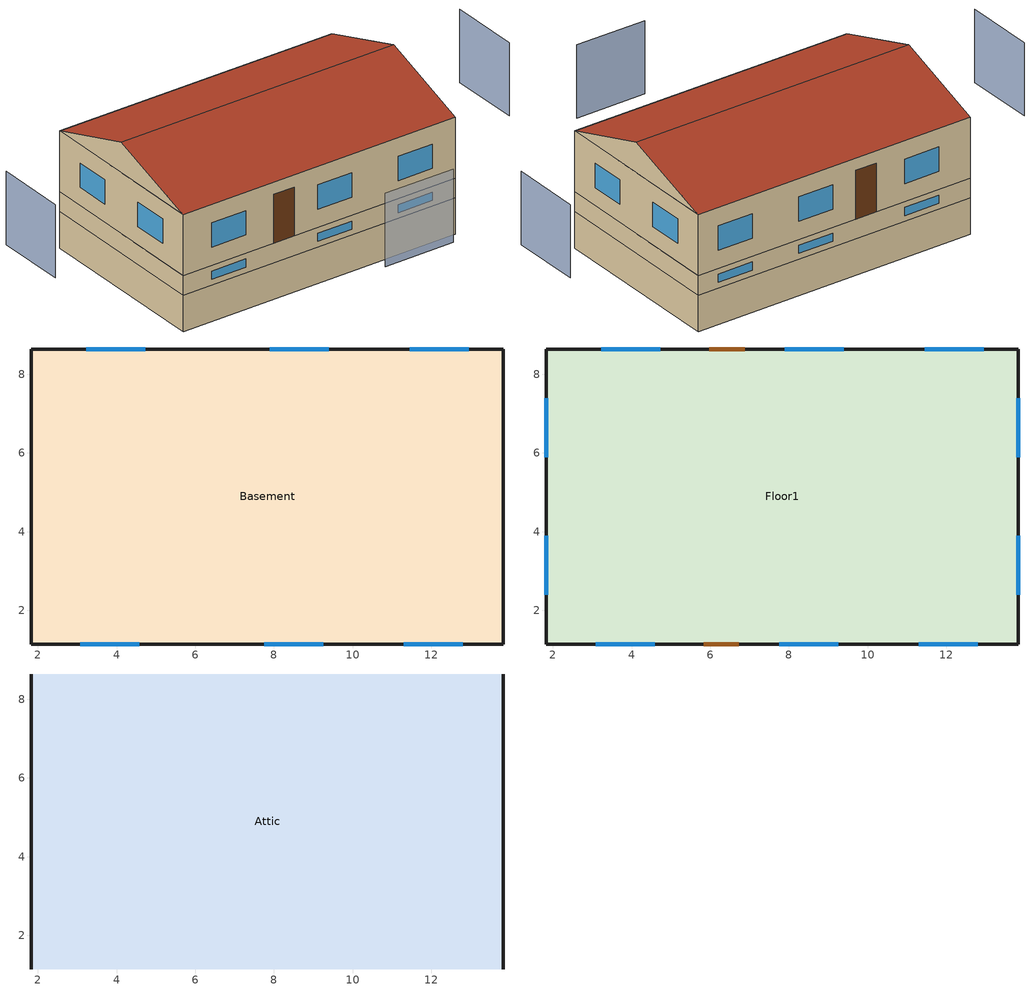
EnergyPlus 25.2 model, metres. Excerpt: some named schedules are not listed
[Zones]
Basement
 floor foundation (SFD_BasementFloor): 13.83,8.64 13.83,1.14 1.83,1.14 1.83,8.64 z-1.5
 wall outside (Surface 13 c tbd): 1.83,8.64 1.83,1.14 z0:0.8
 wall outside (Surface 14 c tbd): 13.83,8.64 1.83,8.64 z0:0.8
 wall outside (Surface 15 c tbd): 13.83,1.14 13.83,8.64 z0:0.8
 wall outside (Surface 17 c tbd): 1.83,1.14 13.83,1.14 z0:0.8
 wall foundation (SFD_pre1945_BasementWall 1): 1.83,1.14 13.83,1.14 13.83,8.64 1.83,8.64 1.83,1.14 z-1.5:0
 window (SFD_Window_old-construction): 9.4,8.64 7.9,8.64 / 7.75,1.14 9.25,1.14 z0.23:0.56; 12.95,8.64 11.45,8.64 / 4.72,8.64 3.22,8.64 / 3.08,1.14 4.58,1.14 z0.23:0.57; 11.3,1.14 12.8,1.14 z0.24:0.57
Floor1
 floor to Basement (SFD_IntFloor 1): 13.83,8.64 13.83,1.14 1.83,1.14 1.83,8.64 z0.8
 wall outside (Surface 10 c tbd): 1.83,1.14 13.83,1.14 z0.8:3.3
 wall outside (Surface 11 c tbd): 13.83,1.14 13.83,8.64 z0.8:3.3
 wall outside (Surface 12 c tbd): 1.83,8.64 1.83,1.14 z0.8:3.3
 wall outside (Surface 8 c tbd): 13.83,8.64 1.83,8.64 z0.8:3.3
 window (SFD_Window_old-construction): 3.08,1.14 4.58,1.14 / 7.75,1.14 9.25,1.14 / 11.3,1.14 12.8,1.14 / 13.83,2.39 13.83,3.89 / 13.83,5.89 13.83,7.39 / 1.83,7.4 1.83,5.9 / 1.83,3.9 1.83,2.4 / 4.73,8.64 3.23,8.64 / 9.4,8.64 7.9,8.64 / 12.95,8.64 11.45,8.64 z1.55:2.55
 door (SFD_Door_old-construction): 5.83,1.14 6.73,1.14 / 6.87,8.64 5.97,8.64 z0.8:2.8
Attic
 floor to Floor1 (Surface 9 c tbd Reversed): 13.83,8.64 13.83,1.14 1.83,1.14 1.83,8.64 z3.3
 wall outside (SFD_pre1945_ExtWall 1): 1.83,4.89,4.55 1.83,8.64,3.3 1.83,1.14,3.3; 13.83,4.89,4.55 13.83,1.14,3.3 13.83,8.64,3.3
 roof outside (SFD_Roof 1): 1.83,4.89,4.55 1.83,1.14,3.3 13.83,1.14,3.3 13.83,4.89,4.55; 1.83,4.89,4.55 13.83,4.89,4.55 13.83,8.64,3.3 1.83,8.64,3.3
shading: -2.17,3.39 -2.17,6.39 / 10.83,-2.86 7.83,-2.86 / 17.83,6.39 17.83,3.39 z1:4
[Building]
Building 1: Temperature Convergence Tolerance Value {deltaC}=0.5
[Site:Location]
MONTREAL INTL A: Latitude {deg}=45.47; Longitude {deg}=-73.74; Time Zone {hr}=-5; Elevation {m}=36
[SizingPeriod:DesignDay] Day of Month=21; Dry-Bulb Temperature Range Modifier Type=DefaultMultipliers; Humidity Condition Type=Wetbulb; Barometric Pressure {Pa}=100893; Rain Indicator=No; Snow Indicator=No; Daylight Saving Time Indicator=No; Begin Environment Reset Mode=FullResetAtBeginEnvironment
Name | Month | Day Type | Maximum Dry-Bulb Temperature {C} | Daily Dry-Bulb Temperature Range {deltaC} | Wetbulb or DewPoint at Maximum Dry-Bulb {C} | Wind Speed {m/s} | Wind Direction {deg} | Solar Model Indicator | ASHRAE Clear Sky Optical Depth for Beam Irradiance (taub) | ASHRAE Clear Sky Optical Depth for Diffuse Irradiance (taud) | Sky Clearness
Montreal-Trudeau Intl AP Ann Clg .4% Condns DB=>MWB | 7 | SummerDesignDay | 30.3 | 8.8 | 22.1 | 5.4 | 230 | ASHRAETau | 0.431 | 2.246
Montreal-Trudeau Intl AP Ann Htg 99.6% Condns DB | 1 | WinterDesignDay | -22.9 | 0 | -22.9 | 4.3 | 260 | ASHRAEClearSky |  |  | 0
[Material] Thermal Absorptance=0.9
Name | Roughness | Thickness {m} | Conductivity {W/m-K} | Density {kg/m3} | Specific Heat {J/kg-K} | Solar Absorptance | Visible Absorptance
Cladding-wood 1; Cladding-wood 3 | Rough | 0.012 | 0.09 | 592 | 1170 | 0.5 | 0.5
Gypsum Board; Gypsum Board 1; Gypsum Board 2; Gypsum Board 3 | Smooth | 0.0127 | 0.16 | 800 | 1090 | 0.3 | 0.5
Heavy Concrete 150 mm | Smooth | 0.1524 | 1.95 | 2240 | 900 | 0.3 | 0.5
Heavy Concrete 200 mm | Smooth | 0.2032 | 1.95 | 2240 | 900 | 0.3 | 0.5
Insulation 65 mm | Smooth | 0.0673 | 0.046 | 19 | 960 | 0.7 | 0.7
Insulation panel 45 mm | Smooth | 0.0431 | 0.03 | 43 | 1210 | 0.7 | 0.7
Plaster 1 | Smooth | 0.005 | 0.071 | 1860 | 840 | 0.3 | 0.5
Plywood 1; Plywood 2 | Smooth | 0.0159 | 0.12 | 544 | 1210 | 0.5 | 0.5
Shingles asphalt 1 | Smooth | 0.0032 | 0.04 | 1120 | 1260 | 0.5 | 0.5
Surface 10 m tbd; Surface 8 m tbd | Smooth | 0.0462069 | 0.046 | 19 | 960 | 0.7 | 0.7
Surface 11 m tbd; Surface 12 m tbd | Smooth | 0.0461035 | 0.046 | 19 | 960 | 0.7 | 0.7
Surface 13 m tbd; Surface 15 m tbd | Smooth | 0.0283957 | 0.03 | 43 | 1210 | 0.7 | 0.7
Surface 14 m tbd; Surface 17 m tbd | Smooth | 0.0198963 | 0.03 | 43 | 1210 | 0.7 | 0.7
Surface 9 m tbd | Smooth | 0.119772 | 0.046 | 20 | 1400 | 0.7 | 0.7
Wood - 3 inch 1; Wood - 3 inch 3 | Smooth | 0.064 | 0.15 | 608 | 1630 | 0.5 | 0.5
Wood Flooring 1 | Smooth | 0.019 | 0.17 | 700 | 1630 | 0.5 | 0.2
Wood frame roof 2x10 uninsulated | Smooth | 0.235 | 1.1557 | 80.994 | 1621.88 | 0.7 | 0.7
Wood frame wall 2x4 uninsulated | Smooth | 0.089 | 0.409 | 154.65 | 1626.3 | 0.7 | 0.7
Wood Furnishing | Smooth | 0.075 | 0.12 | 540 | 1210 | 0.5 | 0.5
XPS 25mm | Rough | 0.0254 | 0.029 | 28 | 1450 | 0.7 | 0.7
[Material:AirGap]
Air Layer 1: Thermal Resistance {m2-K/W}=0.15
[Material:NoMass]
SFD_Door_old-construction: Roughness=Smooth; Thermal Resistance {m2-K/W}=0.8; Thermal Absorptance=0.9; Solar Absorptance=0.7; Visible Absorptance=0.7
[WindowMaterial:SimpleGlazingSystem]
SFD_Window_old-construction: U-Factor {W/m2-K}=2.94; Solar Heat Gain Coefficient=0.6; Visible Transmittance=0.8
[Construction]
SFD_BasementFloor: Heavy Concrete 150 mm
SFD_Door_old-construction: SFD_Door_old-construction
SFD_Furnishing: Wood Furnishing
SFD_IntFloor 1: Wood Flooring 1, Plywood 2, Wood frame roof 2x10 uninsulated, Gypsum Board 2
SFD_IntWall: Gypsum Board, Air Layer 1, Wood frame wall 2x4 uninsulated, Air Layer 1, Gypsum Board
SFD_pre1945_BasementWall 1: Heavy Concrete 200 mm, Insulation panel 45 mm, Gypsum Board 2
SFD_pre1945_ExtWall 1: Cladding-wood 1, Air Layer 1, Wood - 3 inch 1, Insulation 65 mm, Air Layer 1, Gypsum Board 1
SFD_Roof 1: Shingles asphalt 1, Plywood 1
SFD_Window_old-construction: SFD_Window_old-construction
Surface 10 c tbd: Cladding-wood 3, Air Layer 1, Wood - 3 inch 3, Surface 10 m tbd, Air Layer 1, Gypsum Board 3
Surface 11 c tbd: Cladding-wood 3, Air Layer 1, Wood - 3 inch 3, Surface 11 m tbd, Air Layer 1, Gypsum Board 3
Surface 12 c tbd: Cladding-wood 3, Air Layer 1, Wood - 3 inch 3, Surface 12 m tbd, Air Layer 1, Gypsum Board 3
Surface 13 c tbd: Plaster 1, Heavy Concrete 200 mm, Surface 13 m tbd, Air Layer 1, Gypsum Board 2
Surface 14 c tbd: Plaster 1, Heavy Concrete 200 mm, Surface 14 m tbd, Air Layer 1, Gypsum Board 2
Surface 15 c tbd: Plaster 1, Heavy Concrete 200 mm, Surface 15 m tbd, Air Layer 1, Gypsum Board 2
Surface 17 c tbd: Plaster 1, Heavy Concrete 200 mm, Surface 17 m tbd, Air Layer 1, Gypsum Board 2
Surface 8 c tbd: Cladding-wood 3, Air Layer 1, Wood - 3 inch 3, Surface 8 m tbd, Air Layer 1, Gypsum Board 3
Surface 9 c tbd Reversed: Gypsum Board 1, Wood frame roof 2x10 uninsulated, Plywood 1, Surface 9 m tbd
[Zone] Multiplier=1; Part of Total Floor Area=Yes
Attic; Basement; Floor1
[Space]
Name | Zone | Space Type
Attic Space | Attic | SFD_Attic_SpaceType
Basement Space | Basement | SFD_Basement_SpaceType
Floor 1 Space | Floor1 | SFD_MainFloors_SpaceType
[SpaceList]
SFD_Attic_SpaceType: Attic Space
SFD_Basement_SpaceType: Basement Space
SFD_MainFloors_SpaceType: Floor 1 Space
[ZoneInfiltration:DesignFlowRate] Density Basis=Outdoor
Name | Zone or ZoneList or Space or SpaceList | Design Flow Rate Calculation Method | Air Changes per Hour {1/hr} | Constant Term Coefficient | Temperature Term Coefficient | Velocity Term Coefficient | Velocity Squared Term Coefficient | Design Flow Rate {m3/s}
Attic Ventilation 1 | SFD_Attic_SpaceType | AirChanges/Hour | 3 | 0.606 | 0.03636 | 0.1177 | 0
Air exhaust-intake compensation | SFD_MainFloors_SpaceType | Flow/Zone |  |  |  |  |  | 0.002
[InternalMass]
Name | Construction | Zone or ZoneList | Space or SpaceList | Surface Area {m2}
Basement Space Basement_InternalMassFurnishing | SFD_Furnishing | Basement | Basement Space | 180
Basement Space Basement_IntWalls | SFD_IntWall | Basement | Basement Space | 80
Floor 1 Space MainFloors_InternalMassFurnishing | SFD_Furnishing | Floor1 | Floor 1 Space | 180
Floor 1 Space MainFloors_IntWalls | SFD_IntWall | Floor1 | Floor 1 Space | 80
[Lights] Schedule=Interior Lighting Schedule; Design Level Calculation Method=LightingLevel; Lighting Level {W}=150.85; Fraction Radiant=0.4; Fraction Visible=0.2; Fraction Replaceable=1
Name | Zone or ZoneList or Space or SpaceList
Basement_InteriorLighting | SFD_Basement_SpaceType
MainFloors_InteriorLighting | SFD_MainFloors_SpaceType
[People] Number of People Schedule=Residential Occupancy; Number of People Calculation Method=People; Number of People=1.42; Fraction Radiant=0.3; Activity Level Schedule=Residential Occupant Activity; Clothing Insulation Calculation Method=ClothingInsulationSchedule
Name | Zone or ZoneList or Space or SpaceList
Basement_People | SFD_Basement_SpaceType
MainFloors_People | SFD_MainFloors_SpaceType
[ElectricEquipment] Design Level Calculation Method=EquipmentLevel
Name | Zone or ZoneList or Space or SpaceList | Schedule | Design Level {W} | Fraction Radiant | Fraction Lost | Fraction Latent
Basement_Dishwasher | SFD_Basement_SpaceType | Dishwasher Schedule | 59.25 | 0.2
Basement_Dryer | SFD_Basement_SpaceType | Dryer Schedule | 309.55 | 0.2 | 0.8
Basement_Freezer | SFD_Basement_SpaceType | Freezer Schedule | 26.7 | 0.2
Basement_HWElectricConsumption | SFD_Basement_SpaceType | Hot Water Tank Electric Load Schedule | 592.05 |  | 0.99
Basement_OtherEquipment | SFD_Basement_SpaceType | Other Electric Charges Schedule | 923.65 | 0.2 |  | 0
Basement_Refrigerator | SFD_Basement_SpaceType | Fridge Schedule | 80.15 | 0.2
Basement_StoveTopOven | SFD_Basement_SpaceType | Stovetop Schedule | 236.9 | 0.2
Basement_WashingMachine | SFD_Basement_SpaceType | Washer Schedule | 29.95 | 0.2
MainFloors_Dishwasher | SFD_MainFloors_SpaceType | Dishwasher Schedule | 59.25 | 0.2
MainFloors_Dryer | SFD_MainFloors_SpaceType | Dryer Schedule | 309.55 | 0.2 | 0.8
MainFloors_Freezer | SFD_MainFloors_SpaceType | Freezer Schedule | 26.7 | 0.2
MainFloors_HWElectricConsumption | SFD_MainFloors_SpaceType | Hot Water Tank Electric Load Schedule | 592.05 |  | 0.99
MainFloors_OtherEquipment | SFD_MainFloors_SpaceType | Other Electric Charges Schedule | 923.65 | 0.2 |  | 0
MainFloors_Refrigerator | SFD_MainFloors_SpaceType | Fridge Schedule | 80.15 | 0.2
MainFloors_StoveTopOven | SFD_MainFloors_SpaceType | Stovetop Schedule | 236.9 | 0.2
MainFloors_WashingMachine | SFD_MainFloors_SpaceType | Washer Schedule | 29.95 | 0.2
[SurfaceProperty:ExposedFoundationPerimeter]
Surface 1: Exposed Perimeter Calculation Method=TotalExposedPerimeter; Total Exposed Perimeter {m}=39
[ZoneControl:Thermostat] Temperature Difference Between Cutout And Setpoint {deltaC}=0
Name | Zone or ZoneList | Control Type Schedule | Control 1
Basement Thermostat | Basement | Basement Thermostat Schedule | Thermostat Setpoint Dual Setpoint 1
Floor1 Thermostat | Floor1 | Floor1 Thermostat Schedule | Thermostat Setpoint Dual Setpoint 2
[ThermostatSetpoint:DualSetpoint] Heating Setpoint Temperature Schedule=Residential HtgSetpoint; Cooling Setpoint Temperature Schedule=Residential ClgSetpoint
Thermostat Setpoint Dual Setpoint 1; Thermostat Setpoint Dual Setpoint 2
[ZoneVentilation:WindandStackOpenArea] Opening Area Fraction Schedule=SFD Window Opening Fraction; Opening Effectiveness=Autocalculate; Discharge Coefficient for Opening=Autocalculate; Minimum Indoor Temperature {C}=21; Maximum Indoor Temperature {C}=40; Delta Temperature {deltaC}=-100; Minimum Outdoor Temperature {C}=21; Maximum Outdoor Temperature {C}=24; Maximum Wind Speed {m/s}=10
Name | Zone or Space | Opening Area {m2} | Effective Angle {deg} | Height Difference {m}
Sub Surface 5_WindandStackOpenArea | Basement | 0.493847 | 180 | 0.0823079
Sub Surface 4_WindandStackOpenArea | Basement | 0.502083 | 180 | 0.0836805
Sub Surface 6_WindandStackOpenArea | Basement | 0.496104 | 180 | 0.0826841
Sub Surface 14_WindandStackOpenArea | Basement | 0.493847 | 0 | 0.0823079
Sub Surface 16_WindandStackOpenArea | Basement | 0.502083 | 0 | 0.0836805
Sub Surface 15_WindandStackOpenArea | Basement | 0.496104 | 0 | 0.0826841
Sub Surface 1_WindandStackOpenArea; Sub Surface 2_WindandStackOpenArea; Sub Surface 3_WindandStackOpenArea | Floor1 | 1.5 | 180 | 0.25
Sub Surface 12_WindandStackOpenArea; Sub Surface 13_WindandStackOpenArea | Floor1 | 1.5 | 90 | 0.25
Sub Surface 8_WindandStackOpenArea; Sub Surface 11_WindandStackOpenArea; Sub Surface 9_WindandStackOpenArea | Floor1 | 1.5 | 0 | 0.25
Sub Surface 17_WindandStackOpenArea; Sub Surface 18_WindandStackOpenArea | Floor1 | 1.5 | 270 | 0.25
[ZoneHVAC:Baseboard:Convective:Electric] Availability Schedule=Always On Discrete hvac_library; Heating Design Capacity {W}=Autosize; Efficiency=1
Elec Baseboard; Elec Baseboard 1
[Zone equipment]
Basement: Elec Baseboard
Floor1: Elec Baseboard 1, Cycling PTAC DX Clg Elec Htg
[Sizing:Zone] Zone Cooling Design Supply Air Temperature Input Method=SupplyAirTemperature; Zone Cooling Design Supply Air Temperature {C}=14; Zone Cooling Design Supply Air Temperature Difference {deltaC}=11.11; Zone Heating Design Supply Air Temperature Input Method=SupplyAirTemperature; Zone Heating Design Supply Air Temperature {C}=40; Zone Heating Design Supply Air Temperature Difference {deltaC}=11.11; Zone Cooling Design Supply Air Humidity Ratio {kgWater/kgDryAir}=0.0085; Zone Heating Design Supply Air Humidity Ratio {kgWater/kgDryAir}=0.008; Cooling Design Air Flow Method=DesignDay; Cooling Design Air Flow Rate {m3/s}=0; Cooling Minimum Air Flow per Zone Floor Area {m3/s-m2}=0.000762; Cooling Minimum Air Flow {m3/s}=0; Cooling Minimum Air Flow Fraction=0; Heating Design Air Flow Method=DesignDay; Heating Design Air Flow Rate {m3/s}=0; Heating Maximum Air Flow per Zone Floor Area {m3/s-m2}=0.002032; Heating Maximum Air Flow {m3/s}=0.141576; Heating Maximum Air Flow Fraction=0.3; Account for Dedicated Outdoor Air System=No; Zone Load Sizing Method=Sensible Load Only No Latent Load; Zone Latent Cooling Design Supply Air Humidity Ratio Input Method=HumidityRatioDifference; Zone Cooling Design Supply Air Humidity Ratio Difference {kgWater/kgDryAir}=0.005; Zone Latent Heating Design Supply Air Humidity Ratio Input Method=HumidityRatioDifference; Zone Humidification Design Supply Air Humidity Ratio Difference {kgWater/kgDryAir}=0.005; Type of Space Sum to Use=Coincident; Heating Coil Sizing Method=None; Maximum Heating Capacity To Cooling Load Sizing Ratio {W/W}=1
Name | Design Specification Outdoor Air Object
Basement | Basement Zero air DSOA
Floor1 | Floor1 Zero air DSOA
[DesignSpecification:OutdoorAir] Outdoor Air Method=Sum; Outdoor Air Flow per Person {m3/s-person}=0; Outdoor Air Flow per Zone Floor Area {m3/s-m2}=0; Outdoor Air Flow per Zone {m3/s}=0; Outdoor Air Flow Air Changes per Hour {1/hr}=0
Basement Zero air DSOA; Floor1 Zero air DSOA
[ZoneInfiltration:EffectiveLeakageArea]
SFD_ELA_Pre1945 1: Zone or Space=Floor 1 Space; Effective Air Leakage Area {cm2}=351.6; Stack Coefficient=0.000145; Wind Coefficient=0.000174
[ZoneHVAC:PackagedTerminalAirConditioner]
Cycling PTAC DX Clg Elec Htg: Availability Schedule=Always On Discrete hvac_library; Cooling Supply Air Flow Rate {m3/s}=Autosize; Heating Supply Air Flow Rate {m3/s}=Autosize; No Load Supply Air Flow Rate {m3/s}=Autosize; No Load Supply Air Flow Rate Control Set To Low Speed=Yes; Cooling Outdoor Air Flow Rate {m3/s}=Autosize; Heating Outdoor Air Flow Rate {m3/s}=Autosize; No Load Outdoor Air Flow Rate {m3/s}=Autosize; Supply Air Fan=Cycling Elec PTAC Fan; Heating Coil=Cycling PTAC Elec Htg Coil; Cooling Coil=Cycling Elec PTAC 1 Spd DX Clg Coil; Fan Placement=DrawThrough; Supply Air Fan Operating Mode Schedule=Cycling PTAC Fan Mode Always Zero
[Fan:OnOff]
Cycling Elec PTAC Fan: Availability Schedule=Always On Discrete hvac_library; Fan Total Efficiency=0.6; Pressure Rise {Pa}=250; Maximum Flow Rate {m3/s}=Autosize; Motor Efficiency=0.8; Motor In Airstream Fraction=1; Fan Power Ratio Function of Speed Ratio Curve=Fan On Off Power Curve 15; Fan Efficiency Ratio Function of Speed Ratio Curve=Fan On Off Efficiency Curve 15
[Coil:Heating:Electric]
Cycling PTAC Elec Htg Coil: Availability Schedule=Always On Discrete hvac_library; Efficiency=1; Nominal Capacity {W}=0
[Coil:Cooling:DX:SingleSpeed]
Cycling Elec PTAC 1 Spd DX Clg Coil: Availability Schedule=Always On Discrete hvac_library; Gross Rated Total Cooling Capacity {W}=Autosize; Gross Rated Sensible Heat Ratio=Autosize; Gross Rated Cooling COP {W/W}=2.5; Rated Air Flow Rate {m3/s}=Autosize; Rated Evaporator Fan Power Per Volume Flow Rate 2017 {W/(m3/s)}=773.3; Rated Evaporator Fan Power Per Volume Flow Rate 2023 {W/(m3/s)}=934.4; Total Cooling Capacity Function of Temperature Curve=Curve Biquadratic 29; Total Cooling Capacity Function of Flow Fraction Curve=Curve Quadratic 35; Energy Input Ratio Function of Temperature Curve=Curve Biquadratic 30; Energy Input Ratio Function of Flow Fraction Curve=Curve Quadratic 36; Part Load Fraction Correlation Curve=Curve Quadratic 37; Minimum Outdoor Dry-Bulb Temperature for Compressor Operation {C}=-25; Nominal Time for Condensate Removal to Begin {s}=0; Ratio of Initial Moisture Evaporation Rate and Steady State Latent Capacity=0; Maximum Cycling Rate {cycles/hr}=0; Latent Capacity Time Constant {s}=0; Condenser Type=AirCooled; Evaporative Condenser Effectiveness=0; Evaporative Condenser Air Flow Rate {m3/s}=Autosize; Evaporative Condenser Pump Rated Power Consumption {W}=Autosize; Crankcase Heater Capacity {W}=0; Maximum Outdoor Dry-Bulb Temperature for Crankcase Heater Operation {C}=0; Basin Heater Capacity {W/K}=0; Basin Heater Setpoint Temperature {C}=10
[Foundation:Kiva]
KIVA Foundation Floor Surface 1: Interior Horizontal Insulation Material=XPS 25mm; Interior Horizontal Insulation Depth {m}=0; Interior Horizontal Insulation Width {m}=0.6; Wall Height Above Grade {m}=0.2; Wall Depth Below Slab {m}=0
[Foundation:Kiva:Settings]
Soil Conductivity {W/m-K}=1.9; Soil Density {kg/m3}=1920; Soil Specific Heat {J/kg-K}=1425; Ground Solar Absorptivity=0.4; Ground Thermal Absorptivity=0.9; Ground Surface Roughness {m}=0.03; Far-Field Width {m}=40; Deep-Ground Boundary Condition=GroundWater; Deep-Ground Depth {m}=10; Minimum Cell Dimension {m}=0.02; Maximum Cell Growth Coefficient=1.5; Simulation Timestep=Hourly
[Exterior:Lights]
Exterior Lights 1: Schedule=Exterior Lighting Schedule; Design Level {W}=38.5
[Schedule:Compact]
Basement Thermostat Schedule; Floor1 Thermostat Schedule: Through: 12/31, For: AllDays, Until: 24:00, 4
[Schedule:Day:Interval]
Schedule Day 27: No, 08:00, 1, 13:00, 0.82, 14:00, 0.77, 16:00, 0.74, 17:00, 0.8, 18:00, 0.95, 19:00, 1, 20:00, 0.98, 21:00, 0.94, 24:00, 1
Schedule Day 28: No, 08:00, 1, 09:00, 0.89, 13:00, 0.95, 14:00, 0.89, 16:00, 0.83, 17:00, 0.85, 18:00, 0.95, 19:00, 1, 20:00, 0.98, 21:00, 0.94, 24:00, 1
Large Office Activity Default Schedule: No, 07:00, 70, 23:00, 130, 24:00, 70
Large Office Activity Summer Design Day; Large Office Activity Winter Design Day: No, 24:00, 150
Schedule Day 1: No, 08:00, 18, 21:00, 21, 24:00, 18
Schedule Day 2: No, 24:00, 25
Schedule Day 40: No, 24:00, 0.3
Cycling PTAC Fan Mode Sch Default: No, 24:00, 0
[Schedule:Week:Daily]
Residential Occupancy Week Rule - Jan1-Jan2: Schedule Day 27, Schedule Day 27, Schedule Day 27, Schedule Day 27, Schedule Day 27, Schedule Day 27, Schedule Day 28, Schedule Day 27, Schedule Day 27, Schedule Day 27, Schedule Day 27, Schedule Day 27
Residential Occupancy Week Rule - Jan3-Dec31: Schedule Day 28, Schedule Day 27, Schedule Day 27, Schedule Day 27, Schedule Day 27, Schedule Day 27, Schedule Day 28, Schedule Day 27, Schedule Day 27, Schedule Day 27, Schedule Day 27, Schedule Day 27
Residential Occupant Activity Week Rule - Jan1-Dec31: Large Office Activity Default Schedule, Large Office Activity Default Schedule, Large Office Activity Default Schedule, Large Office Activity Default Schedule, Large Office Activity Default Schedule, Large Office Activity Default Schedule, Large Office Activity Default Schedule, Large Office Activity Default Schedule, Large Office Activity Summer Design Day, Large Office Activity Winter Design Day, Large Office Activity Default Schedule, Large Office Activity Default Schedule
Residential HtgSetpoint Week Rule - Jan1-Dec31: Schedule Day 1, Schedule Day 1, Schedule Day 1, Schedule Day 1, Schedule Day 1, Schedule Day 1, Schedule Day 1, Schedule Day 1, Schedule Day 1, Schedule Day 1, Schedule Day 1, Schedule Day 1
Residential ClgSetpoint Week Rule - Jan1-Dec31: Schedule Day 2, Schedule Day 2, Schedule Day 2, Schedule Day 2, Schedule Day 2, Schedule Day 2, Schedule Day 2, Schedule Day 2, Schedule Day 2, Schedule Day 2, Schedule Day 2, Schedule Day 2
SFD Window Opening Fraction Week Rule - Jan1-Dec31: Schedule Day 40, Schedule Day 40, Schedule Day 40, Schedule Day 40, Schedule Day 40, Schedule Day 40, Schedule Day 40, Schedule Day 40, Schedule Day 40, Schedule Day 40, Schedule Day 40, Schedule Day 40
Cycling PTAC Fan Mode Always Zero Week Rule - Jan1-Dec31: Cycling PTAC Fan Mode Sch Default, Cycling PTAC Fan Mode Sch Default, Cycling PTAC Fan Mode Sch Default, Cycling PTAC Fan Mode Sch Default, Cycling PTAC Fan Mode Sch Default, Cycling PTAC Fan Mode Sch Default, Cycling PTAC Fan Mode Sch Default, Cycling PTAC Fan Mode Sch Default, Cycling PTAC Fan Mode Sch Default, Cycling PTAC Fan Mode Sch Default, Cycling PTAC Fan Mode Sch Default, Cycling PTAC Fan Mode Sch Default
[Schedule:Year]
Residential Occupancy: Residential Occupancy Week Rule - Jan1-Jan2, 1, 1, 1, 2, Residential Occupancy Week Rule - Jan3-Dec31, 1, 3, 12, 31
Residential Occupant Activity: Residential Occupant Activity Week Rule - Jan1-Dec31, 1, 1, 12, 31
Residential HtgSetpoint: Residential HtgSetpoint Week Rule - Jan1-Dec31, 1, 1, 12, 31
Residential ClgSetpoint: Residential ClgSetpoint Week Rule - Jan1-Dec31, 1, 1, 12, 31
SFD Window Opening Fraction: SFD Window Opening Fraction Week Rule - Jan1-Dec31, 1, 1, 12, 31
Cycling PTAC Fan Mode Always Zero: Cycling PTAC Fan Mode Always Zero Week Rule - Jan1-Dec31, 1, 1, 12, 31
[Schedule:Constant]
Always On Discrete hvac_library: Hourly Value=1
[Curve:Exponent]
Fan On Off Power Curve 15: Coefficient1 Constant=1; Coefficient2 Constant=0; Coefficient3 Constant=0; Minimum Value of x {BasedOnField A2}=0; Maximum Value of x {BasedOnField A2}=1
[Curve:Cubic]
Fan On Off Efficiency Curve 15: Coefficient1 Constant=1; Coefficient2 x=0; Coefficient3 x**2=0; Coefficient4 x**3=0; Minimum Value of x {BasedOnField A2}=0; Maximum Value of x {BasedOnField A2}=1
[Curve:Biquadratic] Minimum Value of x {BasedOnField A2}=17; Maximum Value of x {BasedOnField A2}=22; Minimum Value of y {BasedOnField A3}=13; Maximum Value of y {BasedOnField A3}=46
Name | Coefficient1 Constant | Coefficient2 x | Coefficient3 x**2 | Coefficient4 y | Coefficient5 y**2 | Coefficient6 x*y
Curve Biquadratic 29 | 0.942588 | 0.00954335 | 0.00068377 | -0.0110427 | 5.249e-06 | -9.72e-06
Curve Biquadratic 30 | 0.342414 | 0.034885 | -0.0006237 | 0.00497722 | 0.000437951 | -0.000728028
[Curve:Quadratic]
Name | Coefficient1 Constant | Coefficient2 x | Coefficient3 x**2 | Minimum Value of x {BasedOnField A2} | Maximum Value of x {BasedOnField A2}
Curve Quadratic 35 | 0.8 | 0.2 | 0 | 0.5 | 1.5
Curve Quadratic 36 | 1.1552 | -0.1808 | 0.0256 | 0.5 | 1.5
Curve Quadratic 37 | 0.85 | 0.15 | 0 | 0 | 1
